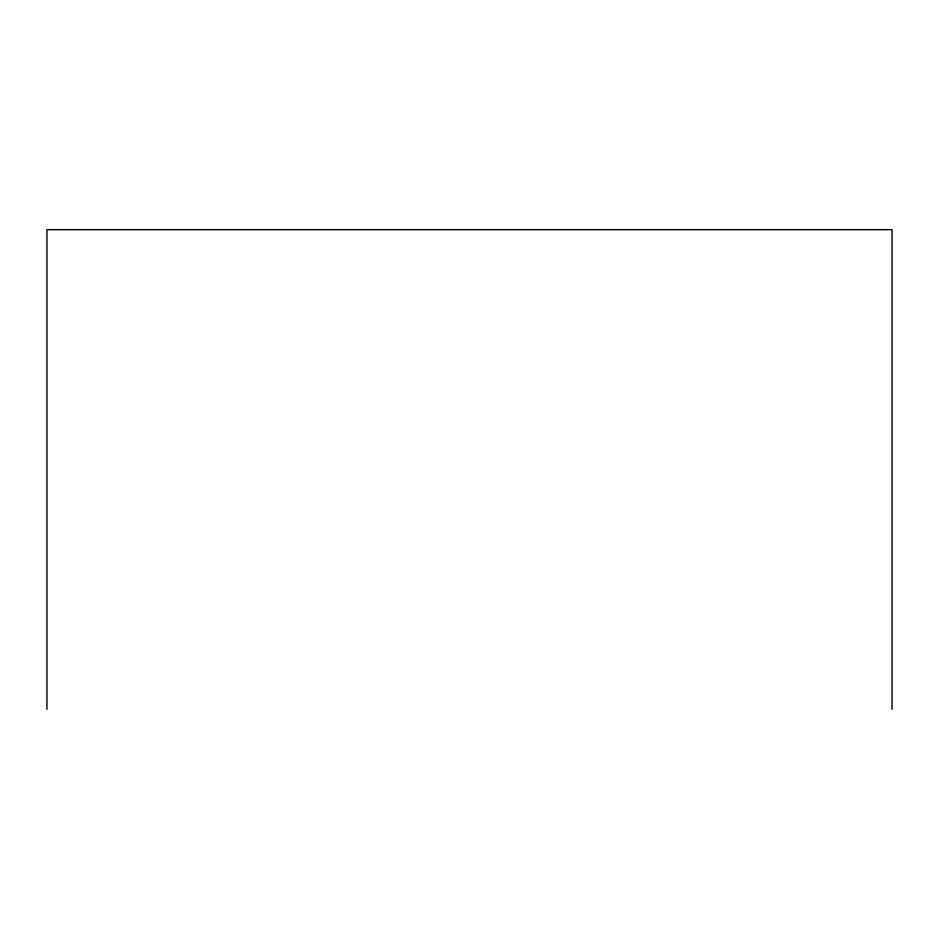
<?xml version="1.0" encoding="UTF-8"?>
<svg xmlns="http://www.w3.org/2000/svg" width="939" height="939" viewBox="0 0 939 939"><rect width="100%" height="100%" fill="white"/><g stroke="black" fill="none" stroke-linecap="round" stroke-linejoin="round"><path stroke-width="1.41" d="M892.05 709.344L892.05 229.656L46.95 229.656L46.95 709.344"/></g></svg>
